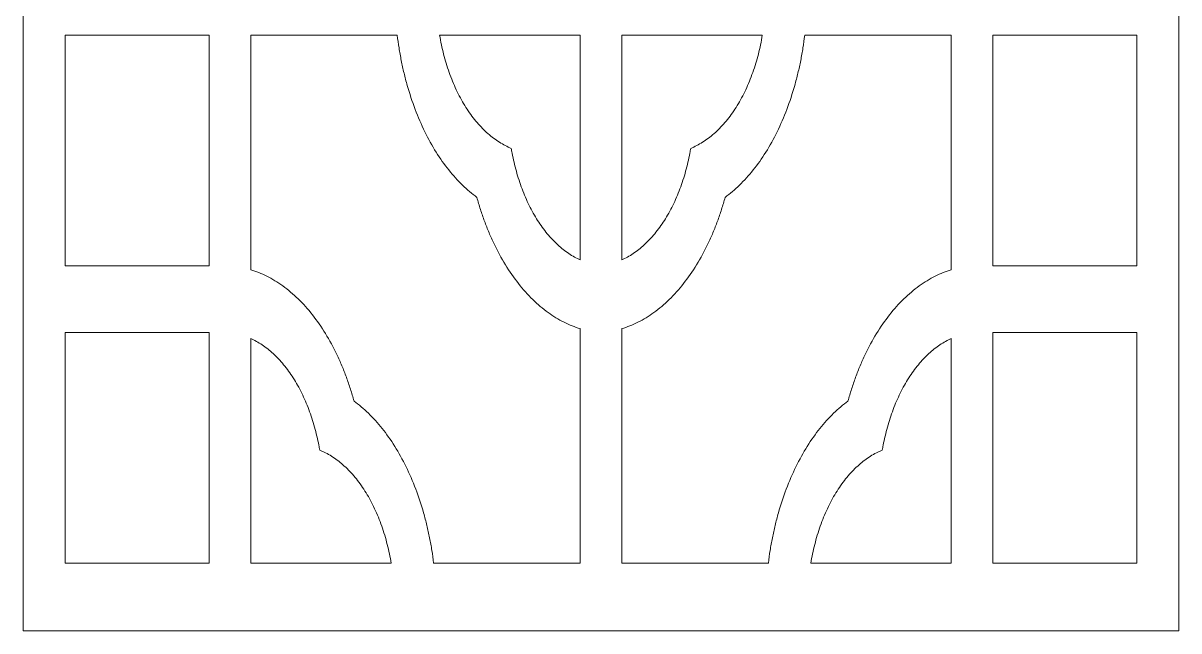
# Model space of a CAD drawing. Header units: centimetres. Extents: x -20.1 to -10.2, y -9.5 to 9.5.
# Drawn here: x -14.752 to -10.203, y -9.5 to -7.107 of the extents above; entities that cross this region are included whole.
import ezdxf

# ---------------------------------------------------------------- set-up
doc = ezdxf.new("R2010")
doc.units = ezdxf.units.CM
doc.header["$MEASUREMENT"] = 0
doc.layers.add('layer 1', color=7, linetype='Continuous')

msp = doc.modelspace()

# ---------------------------------------------------------------- linework, layer by layer
at = {"layer": 'layer 1', "color": 7, "lineweight": 9}
for points, knots in [([(-10.20266, 9.5), (-10.20266, 3.16666), (-10.20266, -3.16667), (-10.20266, -9.5), (-10.20266, -9.5), (-11.71908, -9.5), (-13.23553, -9.5), (-14.75197, -9.5), (-14.75197, -9.5), (-14.75197, -3.16667), (-14.75197, 3.16666), (-14.75197, 9.5), (-14.75197, 9.5), (-13.23553, 9.5), (-11.71908, 9.5), (-10.20266, 9.5)], [0, 0, 0, 0, 0.2, 0.2, 0.2, 0.2, 0.4, 0.4, 0.4, 0.4, 0.6, 0.6, 0.6, 0.6, 1, 1, 1, 1]), ([(-14.58656, -8.06279), (-14.39765, -8.06279), (-14.20874, -8.06279), (-14.01989, -8.06279), (-14.01989, -8.06279), (-14.01989, -7.75997), (-14.01989, -7.45727), (-14.01989, -7.15454), (-14.01989, -7.15454), (-14.20874, -7.15454), (-14.39765, -7.15454), (-14.58656, -7.15454), (-14.58656, -7.15454), (-14.58656, -7.45727), (-14.58656, -7.75997), (-14.58656, -8.06279)], [0, 0, 0, 0, 0.2, 0.2, 0.2, 0.2, 0.4, 0.4, 0.4, 0.4, 0.6, 0.6, 0.6, 0.6, 1, 1, 1, 1]), ([(-13.13609, -9.23335), (-12.94378, -9.23335), (-12.75147, -9.23335), (-12.55916, -9.23335), (-12.55916, -9.23335), (-12.55916, -8.92557), (-12.55916, -8.61776), (-12.55916, -8.30988), (-12.55916, -8.30988), (-12.56984, -8.30676), (-12.58046, -8.30303), (-12.5911, -8.29879), (-12.5911, -8.29879), (-12.60175, -8.29455), (-12.61239, -8.28977), (-12.62295, -8.28447), (-12.62295, -8.28447), (-12.63356, -8.27921), (-12.64412, -8.27332), (-12.65455, -8.26697), (-12.65455, -8.26697), (-12.66508, -8.26057), (-12.67548, -8.25362), (-12.68574, -8.24616), (-12.68574, -8.24616), (-12.70645, -8.23125), (-12.7266, -8.21414), (-12.74609, -8.19519), (-12.74609, -8.19519), (-12.76567, -8.17604), (-12.78446, -8.15499), (-12.80247, -8.13219), (-12.80247, -8.13219), (-12.82046, -8.10931), (-12.83751, -8.08474), (-12.85356, -8.05855), (-12.85356, -8.05855), (-12.86956, -8.03241), (-12.88448, -8.00487), (-12.89825, -7.97597), (-12.89825, -7.97597), (-12.90517, -7.96157), (-12.91172, -7.94695), (-12.91801, -7.93195), (-12.91801, -7.93195), (-12.92423, -7.91712), (-12.93016, -7.90199), (-12.93581, -7.88666), (-12.93581, -7.88666), (-12.94146, -7.87135), (-12.94676, -7.85589), (-12.95178, -7.84014), (-12.95178, -7.84014), (-12.95674, -7.82462), (-12.9614, -7.80886), (-12.96582, -7.79289), (-12.96582, -7.79289), (-12.97544, -7.78577), (-12.98498, -7.77831), (-12.99442, -7.77022), (-12.99442, -7.77022), (-13.00389, -7.76225), (-13.01324, -7.75365), (-13.02248, -7.74472), (-13.02248, -7.74472), (-13.03174, -7.73573), (-13.04088, -7.7262), (-13.04981, -7.71636), (-13.04981, -7.71636), (-13.05889, -7.70629), (-13.0677, -7.69594), (-13.07633, -7.68506), (-13.07633, -7.68506), (-13.09381, -7.6632), (-13.11044, -7.63968), (-13.12619, -7.61463), (-13.12619, -7.61463), (-13.14198, -7.58934), (-13.15684, -7.56261), (-13.17067, -7.53443), (-13.17067, -7.53443), (-13.1845, -7.50625), (-13.19725, -7.47681), (-13.20886, -7.44626), (-13.20886, -7.44626), (-13.22035, -7.4158), (-13.23072, -7.3844), (-13.23986, -7.35211), (-13.23986, -7.35211), (-13.24443, -7.33605), (-13.2487, -7.31987), (-13.25261, -7.30342), (-13.25261, -7.30342), (-13.25652, -7.28715), (-13.26007, -7.27067), (-13.26341, -7.25407), (-13.26341, -7.25407), (-13.26666, -7.23762), (-13.2696, -7.22105), (-13.27231, -7.20437), (-13.27231, -7.20437), (-13.2749, -7.1878), (-13.27724, -7.17123), (-13.27926, -7.15454), (-13.27926, -7.15454), (-13.47156, -7.15454), (-13.6639, -7.15454), (-13.85618, -7.15454), (-13.85618, -7.15454), (-13.85618, -7.46232), (-13.85618, -7.77013), (-13.85618, -8.07791), (-13.85618, -8.07791), (-13.84553, -8.08113), (-13.83489, -8.08486), (-13.82427, -8.08898), (-13.82427, -8.08898), (-13.81363, -8.09325), (-13.80301, -8.09812), (-13.79243, -8.10341), (-13.79243, -8.10341), (-13.78181, -8.10868), (-13.77123, -8.11448), (-13.76082, -8.12092), (-13.76082, -8.12092), (-13.75033, -8.12732), (-13.73989, -8.13418), (-13.72964, -8.14163), (-13.72964, -8.14163), (-13.70892, -8.15664), (-13.68877, -8.17363), (-13.66932, -8.1927), (-13.66932, -8.1927), (-13.64971, -8.21176), (-13.63091, -8.23278), (-13.6129, -8.2557), (-13.6129, -8.2557), (-13.59492, -8.27858), (-13.57787, -8.30315), (-13.56181, -8.32934), (-13.56181, -8.32934), (-13.54581, -8.35547), (-13.5309, -8.38302), (-13.51706, -8.41192), (-13.51706, -8.41192), (-13.51024, -8.42623), (-13.50365, -8.44091), (-13.49737, -8.45585), (-13.49737, -8.45585), (-13.49111, -8.47065), (-13.48519, -8.48577), (-13.4795, -8.50123), (-13.4795, -8.50123), (-13.47391, -8.51645), (-13.46862, -8.53199), (-13.4636, -8.54763), (-13.4636, -8.54763), (-13.45863, -8.56327), (-13.45391, -8.57902), (-13.44955, -8.59499), (-13.44955, -8.59499), (-13.43993, -8.60203), (-13.4304, -8.60958), (-13.42098, -8.61758), (-13.42098, -8.61758), (-13.41148, -8.62564), (-13.4021, -8.63415), (-13.3929, -8.64314), (-13.3929, -8.64314), (-13.38364, -8.65216), (-13.37452, -8.6616), (-13.3655, -8.67155), (-13.3655, -8.67155), (-13.35648, -8.68148), (-13.34767, -8.69194), (-13.33898, -8.70271), (-13.33898, -8.70271), (-13.32157, -8.72457), (-13.30494, -8.74809), (-13.28918, -8.77326), (-13.28918, -8.77326), (-13.27333, -8.79855), (-13.25854, -8.82528), (-13.24471, -8.85346), (-13.24471, -8.85346), (-13.23087, -8.88151), (-13.21812, -8.91095), (-13.20651, -8.94151), (-13.20651, -8.94151), (-13.19497, -8.97197), (-13.18462, -9.00348), (-13.17548, -9.03569), (-13.17548, -9.03569), (-13.17094, -9.05175), (-13.1667, -9.06802), (-13.16276, -9.08438), (-13.16276, -9.08438), (-13.15888, -9.10065), (-13.15524, -9.11712), (-13.15196, -9.13369), (-13.15196, -9.13369), (-13.14872, -9.15017), (-13.14571, -9.16674), (-13.14306, -9.18343), (-13.14306, -9.18343), (-13.14042, -9.2), (-13.1381, -9.21666), (-13.13609, -9.23335)], [0, 0, 0, 0, 0.0188679, 0.0188679, 0.0188679, 0.0188679, 0.0377358, 0.0377358, 0.0377358, 0.0377358, 0.0566038, 0.0566038, 0.0566038, 0.0566038, 0.0754717, 0.0754717, 0.0754717, 0.0754717, 0.0943396, 0.0943396, 0.0943396, 0.0943396, 0.1132075, 0.1132075, 0.1132075, 0.1132075, 0.1320755, 0.1320755, 0.1320755, 0.1320755, 0.1509434, 0.1509434, 0.1509434, 0.1509434, 0.1698113, 0.1698113, 0.1698113, 0.1698113, 0.1886792, 0.1886792, 0.1886792, 0.1886792, 0.2075472, 0.2075472, 0.2075472, 0.2075472, 0.2264151, 0.2264151, 0.2264151, 0.2264151, 0.245283, 0.245283, 0.245283, 0.245283, 0.2641509, 0.2641509, 0.2641509, 0.2641509, 0.2830189, 0.2830189, 0.2830189, 0.2830189, 0.3018868, 0.3018868, 0.3018868, 0.3018868, 0.3207547, 0.3207547, 0.3207547, 0.3207547, 0.3396226, 0.3396226, 0.3396226, 0.3396226, 0.3584906, 0.3584906, 0.3584906, 0.3584906, 0.3773585, 0.3773585, 0.3773585, 0.3773585, 0.3962264, 0.3962264, 0.3962264, 0.3962264, 0.4150943, 0.4150943, 0.4150943, 0.4150943, 0.4339623, 0.4339623, 0.4339623, 0.4339623, 0.4528302, 0.4528302, 0.4528302, 0.4528302, 0.4716981, 0.4716981, 0.4716981, 0.4716981, 0.490566, 0.490566, 0.490566, 0.490566, 0.509434, 0.509434, 0.509434, 0.509434, 0.5283019, 0.5283019, 0.5283019, 0.5283019, 0.5471698, 0.5471698, 0.5471698, 0.5471698, 0.5660377, 0.5660377, 0.5660377, 0.5660377, 0.5849057, 0.5849057, 0.5849057, 0.5849057, 0.6037736, 0.6037736, 0.6037736, 0.6037736, 0.6226415, 0.6226415, 0.6226415, 0.6226415, 0.6415094, 0.6415094, 0.6415094, 0.6415094, 0.6603774, 0.6603774, 0.6603774, 0.6603774, 0.6792453, 0.6792453, 0.6792453, 0.6792453, 0.6981132, 0.6981132, 0.6981132, 0.6981132, 0.7169811, 0.7169811, 0.7169811, 0.7169811, 0.7358491, 0.7358491, 0.7358491, 0.7358491, 0.754717, 0.754717, 0.754717, 0.754717, 0.7735849, 0.7735849, 0.7735849, 0.7735849, 0.7924528, 0.7924528, 0.7924528, 0.7924528, 0.8113208, 0.8113208, 0.8113208, 0.8113208, 0.8301887, 0.8301887, 0.8301887, 0.8301887, 0.8490566, 0.8490566, 0.8490566, 0.8490566, 0.8679245, 0.8679245, 0.8679245, 0.8679245, 0.8867925, 0.8867925, 0.8867925, 0.8867925, 0.9056604, 0.9056604, 0.9056604, 0.9056604, 0.9245283, 0.9245283, 0.9245283, 0.9245283, 0.9433962, 0.9433962, 0.9433962, 0.9433962, 0.9622642, 0.9622642, 0.9622642, 0.9622642, 1, 1, 1, 1]), ([(-13.11236, -7.15454), (-13.11023, -7.16696), (-13.10791, -7.17941), (-13.10529, -7.19174), (-13.10529, -7.19174), (-13.10268, -7.20415), (-13.09982, -7.21648), (-13.09669, -7.2286), (-13.09669, -7.2286), (-13.0936, -7.24093), (-13.09017, -7.25305), (-13.08656, -7.26508), (-13.08656, -7.26508), (-13.08292, -7.2772), (-13.07898, -7.28899), (-13.07486, -7.3008), (-13.07486, -7.3008), (-13.0665, -7.32444), (-13.05718, -7.34711), (-13.04698, -7.36898), (-13.04698, -7.36898), (-13.03667, -7.39084), (-13.02548, -7.41168), (-13.01346, -7.43125), (-13.01346, -7.43125), (-13.00146, -7.45083), (-12.98865, -7.46917), (-12.97517, -7.48605), (-12.97517, -7.48605), (-12.96176, -7.50282), (-12.94772, -7.51816), (-12.93313, -7.53193), (-12.93313, -7.53193), (-12.91873, -7.54562), (-12.90381, -7.55774), (-12.88851, -7.56829), (-12.88851, -7.56829), (-12.88096, -7.57349), (-12.87335, -7.57824), (-12.86562, -7.58269), (-12.86562, -7.58269), (-12.85802, -7.58706), (-12.85029, -7.59099), (-12.84259, -7.59463), (-12.84259, -7.59463), (-12.83865, -7.59638), (-12.83471, -7.59824), (-12.83077, -7.60002), (-12.83077, -7.60002), (-12.82957, -7.60633), (-12.8284, -7.61253), (-12.82719, -7.61887), (-12.82719, -7.61887), (-12.82485, -7.63087), (-12.82238, -7.6429), (-12.81961, -7.65472), (-12.81961, -7.65472), (-12.81685, -7.66662), (-12.81384, -7.67853), (-12.81056, -7.69026), (-12.81056, -7.69026), (-12.80731, -7.70205), (-12.80377, -7.71366), (-12.80007, -7.72517), (-12.80007, -7.72517), (-12.79631, -7.73675), (-12.79234, -7.74815), (-12.7881, -7.75934), (-12.7881, -7.75934), (-12.77959, -7.78192), (-12.77021, -7.80369), (-12.75995, -7.8245), (-12.75995, -7.8245), (-12.74967, -7.84543), (-12.73857, -7.86522), (-12.72666, -7.88386), (-12.72666, -7.88386), (-12.71475, -7.90251), (-12.70215, -7.91992), (-12.68889, -7.93598), (-12.68889, -7.93598), (-12.67572, -7.95203), (-12.66195, -7.96653), (-12.64767, -7.9797), (-12.64767, -7.9797), (-12.6335, -7.99266), (-12.61895, -8.00415), (-12.60403, -8.01419), (-12.60403, -8.01419), (-12.59663, -8.01915), (-12.58918, -8.02372), (-12.58166, -8.02787), (-12.58166, -8.02787), (-12.57426, -8.03211), (-12.56668, -8.03584), (-12.55916, -8.03927), (-12.55916, -8.03927), (-12.55916, -7.74433), (-12.55916, -7.44948), (-12.55916, -7.15454), (-12.55916, -7.15454), (-12.74353, -7.15454), (-12.92793, -7.15454), (-13.11236, -7.15454)], [0, 0, 0, 0, 0.037037, 0.037037, 0.037037, 0.037037, 0.0740741, 0.0740741, 0.0740741, 0.0740741, 0.1111111, 0.1111111, 0.1111111, 0.1111111, 0.1481481, 0.1481481, 0.1481481, 0.1481481, 0.1851852, 0.1851852, 0.1851852, 0.1851852, 0.2222222, 0.2222222, 0.2222222, 0.2222222, 0.2592593, 0.2592593, 0.2592593, 0.2592593, 0.2962963, 0.2962963, 0.2962963, 0.2962963, 0.3333333, 0.3333333, 0.3333333, 0.3333333, 0.3703704, 0.3703704, 0.3703704, 0.3703704, 0.4074074, 0.4074074, 0.4074074, 0.4074074, 0.4444444, 0.4444444, 0.4444444, 0.4444444, 0.4814815, 0.4814815, 0.4814815, 0.4814815, 0.5185185, 0.5185185, 0.5185185, 0.5185185, 0.5555556, 0.5555556, 0.5555556, 0.5555556, 0.5925926, 0.5925926, 0.5925926, 0.5925926, 0.6296296, 0.6296296, 0.6296296, 0.6296296, 0.6666667, 0.6666667, 0.6666667, 0.6666667, 0.7037037, 0.7037037, 0.7037037, 0.7037037, 0.7407407, 0.7407407, 0.7407407, 0.7407407, 0.7777778, 0.7777778, 0.7777778, 0.7777778, 0.8148148, 0.8148148, 0.8148148, 0.8148148, 0.8518519, 0.8518519, 0.8518519, 0.8518519, 0.8888889, 0.8888889, 0.8888889, 0.8888889, 0.9259259, 0.9259259, 0.9259259, 0.9259259, 1, 1, 1, 1]), ([(-11.5051, -8.59499), (-11.50071, -8.57902), (-11.49605, -8.56327), (-11.49108, -8.54763), (-11.49108, -8.54763), (-11.48606, -8.53199), (-11.48077, -8.51645), (-11.47512, -8.50123), (-11.47512, -8.50123), (-11.46946, -8.48577), (-11.46351, -8.47065), (-11.45728, -8.45585), (-11.45728, -8.45585), (-11.45103, -8.44091), (-11.44444, -8.42623), (-11.43756, -8.41192), (-11.43756, -8.41192), (-11.42378, -8.38302), (-11.40887, -8.35547), (-11.39287, -8.32934), (-11.39287, -8.32934), (-11.37681, -8.30315), (-11.35976, -8.27858), (-11.34175, -8.2557), (-11.34175, -8.2557), (-11.32377, -8.23278), (-11.30497, -8.21176), (-11.28537, -8.1927), (-11.28537, -8.1927), (-11.26591, -8.17363), (-11.24576, -8.15664), (-11.22504, -8.14163), (-11.22504, -8.14163), (-11.21479, -8.13418), (-11.20435, -8.12732), (-11.19386, -8.12092), (-11.19386, -8.12092), (-11.18339, -8.11448), (-11.17287, -8.10868), (-11.16225, -8.10341), (-11.16225, -8.10341), (-11.1517, -8.09812), (-11.14108, -8.09325), (-11.13041, -8.08898), (-11.13041, -8.08898), (-11.11976, -8.08486), (-11.10915, -8.08113), (-11.09844, -8.07791), (-11.09844, -8.07791), (-11.09844, -7.77013), (-11.09844, -7.46232), (-11.09844, -7.15454), (-11.09844, -7.15454), (-11.29078, -7.15454), (-11.48309, -7.15454), (-11.67539, -7.15454), (-11.67539, -7.15454), (-11.67741, -7.17123), (-11.67972, -7.1878), (-11.68237, -7.20437), (-11.68237, -7.20437), (-11.68502, -7.22105), (-11.68802, -7.23762), (-11.69127, -7.25407), (-11.69127, -7.25407), (-11.69455, -7.27067), (-11.69816, -7.28715), (-11.70207, -7.30342), (-11.70207, -7.30342), (-11.70601, -7.31987), (-11.71025, -7.33605), (-11.71479, -7.35211), (-11.71479, -7.35211), (-11.7239, -7.3844), (-11.73427, -7.4158), (-11.74582, -7.44626), (-11.74582, -7.44626), (-11.75743, -7.47681), (-11.77018, -7.50625), (-11.78401, -7.53443), (-11.78401, -7.53443), (-11.79778, -7.56261), (-11.81264, -7.58934), (-11.82849, -7.61463), (-11.82849, -7.61463), (-11.84424, -7.63968), (-11.86087, -7.6632), (-11.87829, -7.68506), (-11.87829, -7.68506), (-11.88692, -7.69594), (-11.89579, -7.70629), (-11.90481, -7.71636), (-11.90481, -7.71636), (-11.91377, -7.7262), (-11.92294, -7.73573), (-11.9322, -7.74472), (-11.9322, -7.74472), (-11.94141, -7.75365), (-11.95079, -7.76225), (-11.96026, -7.77022), (-11.96026, -7.77022), (-11.9697, -7.77831), (-11.97924, -7.78577), (-11.98886, -7.79289), (-11.98886, -7.79289), (-11.99322, -7.80886), (-11.99794, -7.82462), (-12.0029, -7.84014), (-12.0029, -7.84014), (-12.00789, -7.85589), (-12.01322, -7.87135), (-12.01881, -7.88666), (-12.01881, -7.88666), (-12.02446, -7.90199), (-12.03042, -7.91712), (-12.03667, -7.93195), (-12.03667, -7.93195), (-12.04296, -7.94695), (-12.04951, -7.96157), (-12.05637, -7.97597), (-12.05637, -7.97597), (-12.0702, -8.00487), (-12.08512, -8.03241), (-12.10112, -8.05855), (-12.10112, -8.05855), (-12.11717, -8.08474), (-12.13422, -8.10931), (-12.15218, -8.13219), (-12.15218, -8.13219), (-12.17016, -8.15499), (-12.18901, -8.17604), (-12.20862, -8.19519), (-12.20862, -8.19519), (-12.22808, -8.21414), (-12.24823, -8.23125), (-12.26894, -8.24616), (-12.26894, -8.24616), (-12.2792, -8.25362), (-12.2896, -8.26057), (-12.30013, -8.26697), (-12.30013, -8.26697), (-12.31053, -8.27332), (-12.32112, -8.27921), (-12.33173, -8.28447), (-12.33173, -8.28447), (-12.34229, -8.28977), (-12.3529, -8.29455), (-12.36358, -8.29879), (-12.36358, -8.29879), (-12.37416, -8.30303), (-12.38484, -8.30676), (-12.39549, -8.30988), (-12.39549, -8.30988), (-12.39549, -8.61776), (-12.39549, -8.92557), (-12.39549, -9.23335), (-12.39549, -9.23335), (-12.20321, -9.23335), (-12.01087, -9.23335), (-11.81859, -9.23335), (-11.81859, -9.23335), (-11.81655, -9.21666), (-11.8142, -9.2), (-11.81156, -9.18343), (-11.81156, -9.18343), (-11.80891, -9.16674), (-11.80596, -9.15017), (-11.80272, -9.13369), (-11.80272, -9.13369), (-11.79938, -9.11712), (-11.7958, -9.10065), (-11.79186, -9.08438), (-11.79186, -9.08438), (-11.78795, -9.06802), (-11.78374, -9.05175), (-11.77917, -9.03569), (-11.77917, -9.03569), (-11.77003, -9.00348), (-11.75965, -8.97197), (-11.74817, -8.94151), (-11.74817, -8.94151), (-11.73656, -8.91095), (-11.72381, -8.88151), (-11.70998, -8.85346), (-11.70998, -8.85346), (-11.69614, -8.82528), (-11.68132, -8.79855), (-11.66547, -8.77326), (-11.66547, -8.77326), (-11.64974, -8.74809), (-11.63311, -8.72457), (-11.61564, -8.70271), (-11.61564, -8.70271), (-11.60701, -8.69194), (-11.59814, -8.68148), (-11.58912, -8.67155), (-11.58912, -8.67155), (-11.58016, -8.6616), (-11.57104, -8.65216), (-11.56178, -8.64314), (-11.56178, -8.64314), (-11.55255, -8.63415), (-11.5432, -8.62564), (-11.5337, -8.61758), (-11.5337, -8.61758), (-11.52428, -8.60958), (-11.51475, -8.60203), (-11.5051, -8.59499)], [0, 0, 0, 0, 0.0188679, 0.0188679, 0.0188679, 0.0188679, 0.0377358, 0.0377358, 0.0377358, 0.0377358, 0.0566038, 0.0566038, 0.0566038, 0.0566038, 0.0754717, 0.0754717, 0.0754717, 0.0754717, 0.0943396, 0.0943396, 0.0943396, 0.0943396, 0.1132075, 0.1132075, 0.1132075, 0.1132075, 0.1320755, 0.1320755, 0.1320755, 0.1320755, 0.1509434, 0.1509434, 0.1509434, 0.1509434, 0.1698113, 0.1698113, 0.1698113, 0.1698113, 0.1886792, 0.1886792, 0.1886792, 0.1886792, 0.2075472, 0.2075472, 0.2075472, 0.2075472, 0.2264151, 0.2264151, 0.2264151, 0.2264151, 0.245283, 0.245283, 0.245283, 0.245283, 0.2641509, 0.2641509, 0.2641509, 0.2641509, 0.2830189, 0.2830189, 0.2830189, 0.2830189, 0.3018868, 0.3018868, 0.3018868, 0.3018868, 0.3207547, 0.3207547, 0.3207547, 0.3207547, 0.3396226, 0.3396226, 0.3396226, 0.3396226, 0.3584906, 0.3584906, 0.3584906, 0.3584906, 0.3773585, 0.3773585, 0.3773585, 0.3773585, 0.3962264, 0.3962264, 0.3962264, 0.3962264, 0.4150943, 0.4150943, 0.4150943, 0.4150943, 0.4339623, 0.4339623, 0.4339623, 0.4339623, 0.4528302, 0.4528302, 0.4528302, 0.4528302, 0.4716981, 0.4716981, 0.4716981, 0.4716981, 0.490566, 0.490566, 0.490566, 0.490566, 0.509434, 0.509434, 0.509434, 0.509434, 0.5283019, 0.5283019, 0.5283019, 0.5283019, 0.5471698, 0.5471698, 0.5471698, 0.5471698, 0.5660377, 0.5660377, 0.5660377, 0.5660377, 0.5849057, 0.5849057, 0.5849057, 0.5849057, 0.6037736, 0.6037736, 0.6037736, 0.6037736, 0.6226415, 0.6226415, 0.6226415, 0.6226415, 0.6415094, 0.6415094, 0.6415094, 0.6415094, 0.6603774, 0.6603774, 0.6603774, 0.6603774, 0.6792453, 0.6792453, 0.6792453, 0.6792453, 0.6981132, 0.6981132, 0.6981132, 0.6981132, 0.7169811, 0.7169811, 0.7169811, 0.7169811, 0.7358491, 0.7358491, 0.7358491, 0.7358491, 0.754717, 0.754717, 0.754717, 0.754717, 0.7735849, 0.7735849, 0.7735849, 0.7735849, 0.7924528, 0.7924528, 0.7924528, 0.7924528, 0.8113208, 0.8113208, 0.8113208, 0.8113208, 0.8301887, 0.8301887, 0.8301887, 0.8301887, 0.8490566, 0.8490566, 0.8490566, 0.8490566, 0.8679245, 0.8679245, 0.8679245, 0.8679245, 0.8867925, 0.8867925, 0.8867925, 0.8867925, 0.9056604, 0.9056604, 0.9056604, 0.9056604, 0.9245283, 0.9245283, 0.9245283, 0.9245283, 0.9433962, 0.9433962, 0.9433962, 0.9433962, 0.9622642, 0.9622642, 0.9622642, 0.9622642, 1, 1, 1, 1]), ([(-12.39549, -8.03927), (-12.38794, -8.03584), (-12.38042, -8.03211), (-12.37296, -8.02787), (-12.37296, -8.02787), (-12.36544, -8.02372), (-12.35799, -8.01915), (-12.35065, -8.01419), (-12.35065, -8.01419), (-12.33573, -8.00415), (-12.32118, -7.99266), (-12.30701, -7.9797), (-12.30701, -7.9797), (-12.29273, -7.96653), (-12.27893, -7.95203), (-12.26579, -7.93598), (-12.26579, -7.93598), (-12.25253, -7.91992), (-12.2399, -7.90251), (-12.22802, -7.88386), (-12.22802, -7.88386), (-12.21611, -7.86522), (-12.20498, -7.84543), (-12.19467, -7.8245), (-12.19467, -7.8245), (-12.18441, -7.80369), (-12.17503, -7.78192), (-12.16655, -7.75934), (-12.16655, -7.75934), (-12.16234, -7.74815), (-12.15834, -7.73675), (-12.15458, -7.72517), (-12.15458, -7.72517), (-12.15085, -7.71366), (-12.14737, -7.70205), (-12.14412, -7.69026), (-12.14412, -7.69026), (-12.14084, -7.67853), (-12.13786, -7.66662), (-12.13504, -7.65472), (-12.13504, -7.65472), (-12.1323, -7.6429), (-12.12977, -7.63087), (-12.12749, -7.61887), (-12.12749, -7.61887), (-12.12629, -7.61253), (-12.12508, -7.60633), (-12.12391, -7.60002), (-12.12391, -7.60002), (-12.11997, -7.59824), (-12.11603, -7.59638), (-12.11209, -7.59463), (-12.11209, -7.59463), (-12.10439, -7.59099), (-12.09666, -7.58706), (-12.08906, -7.58269), (-12.08906, -7.58269), (-12.08133, -7.57824), (-12.07372, -7.57349), (-12.06614, -7.56829), (-12.06614, -7.56829), (-12.05087, -7.55774), (-12.03595, -7.54562), (-12.02155, -7.53193), (-12.02155, -7.53193), (-12.00696, -7.51816), (-11.99292, -7.50282), (-11.97951, -7.48605), (-11.97951, -7.48605), (-11.96597, -7.46917), (-11.95322, -7.45083), (-11.94119, -7.43125), (-11.94119, -7.43125), (-11.9292, -7.41168), (-11.91801, -7.39084), (-11.9077, -7.36898), (-11.9077, -7.36898), (-11.89744, -7.34711), (-11.88818, -7.32444), (-11.87976, -7.3008), (-11.87976, -7.3008), (-11.87564, -7.28899), (-11.87176, -7.2772), (-11.86806, -7.26508), (-11.86806, -7.26508), (-11.86445, -7.25305), (-11.86108, -7.24093), (-11.85799, -7.2286), (-11.85799, -7.2286), (-11.85486, -7.21648), (-11.85197, -7.20415), (-11.84936, -7.19174), (-11.84936, -7.19174), (-11.84677, -7.17941), (-11.84445, -7.16696), (-11.84232, -7.15454), (-11.84232, -7.15454), (-12.02675, -7.15454), (-12.21109, -7.15454), (-12.39549, -7.15454), (-12.39549, -7.15454), (-12.39549, -7.44948), (-12.39549, -7.74433), (-12.39549, -8.03927)], [0, 0, 0, 0, 0.037037, 0.037037, 0.037037, 0.037037, 0.0740741, 0.0740741, 0.0740741, 0.0740741, 0.1111111, 0.1111111, 0.1111111, 0.1111111, 0.1481481, 0.1481481, 0.1481481, 0.1481481, 0.1851852, 0.1851852, 0.1851852, 0.1851852, 0.2222222, 0.2222222, 0.2222222, 0.2222222, 0.2592593, 0.2592593, 0.2592593, 0.2592593, 0.2962963, 0.2962963, 0.2962963, 0.2962963, 0.3333333, 0.3333333, 0.3333333, 0.3333333, 0.3703704, 0.3703704, 0.3703704, 0.3703704, 0.4074074, 0.4074074, 0.4074074, 0.4074074, 0.4444444, 0.4444444, 0.4444444, 0.4444444, 0.4814815, 0.4814815, 0.4814815, 0.4814815, 0.5185185, 0.5185185, 0.5185185, 0.5185185, 0.5555556, 0.5555556, 0.5555556, 0.5555556, 0.5925926, 0.5925926, 0.5925926, 0.5925926, 0.6296296, 0.6296296, 0.6296296, 0.6296296, 0.6666667, 0.6666667, 0.6666667, 0.6666667, 0.7037037, 0.7037037, 0.7037037, 0.7037037, 0.7407407, 0.7407407, 0.7407407, 0.7407407, 0.7777778, 0.7777778, 0.7777778, 0.7777778, 0.8148148, 0.8148148, 0.8148148, 0.8148148, 0.8518519, 0.8518519, 0.8518519, 0.8518519, 0.8888889, 0.8888889, 0.8888889, 0.8888889, 0.9259259, 0.9259259, 0.9259259, 0.9259259, 1, 1, 1, 1]), ([(-10.93479, -8.06279), (-10.74588, -8.06279), (-10.55703, -8.06279), (-10.36809, -8.06279), (-10.36809, -8.06279), (-10.36809, -7.75997), (-10.36809, -7.45727), (-10.36809, -7.15454), (-10.36809, -7.15454), (-10.55703, -7.15454), (-10.74588, -7.15454), (-10.93479, -7.15454), (-10.93479, -7.15454), (-10.93479, -7.45727), (-10.93479, -7.75997), (-10.93479, -8.06279)], [0, 0, 0, 0, 0.2, 0.2, 0.2, 0.2, 0.4, 0.4, 0.4, 0.4, 0.6, 0.6, 0.6, 0.6, 1, 1, 1, 1]), ([(-14.58656, -8.3251), (-14.58656, -8.6278), (-14.58656, -8.93053), (-14.58656, -9.23335), (-14.58656, -9.23335), (-14.39765, -9.23335), (-14.20874, -9.23335), (-14.01989, -9.23335), (-14.01989, -9.23335), (-14.01989, -8.93053), (-14.01989, -8.6278), (-14.01989, -8.3251), (-14.01989, -8.3251), (-14.20874, -8.3251), (-14.39765, -8.3251), (-14.58656, -8.3251)], [0, 0, 0, 0, 0.2, 0.2, 0.2, 0.2, 0.4, 0.4, 0.4, 0.4, 0.6, 0.6, 0.6, 0.6, 1, 1, 1, 1]), ([(-10.93479, -9.23335), (-10.74588, -9.23335), (-10.55703, -9.23335), (-10.36809, -9.23335), (-10.36809, -9.23335), (-10.36809, -8.93053), (-10.36809, -8.6278), (-10.36809, -8.3251), (-10.36809, -8.3251), (-10.55703, -8.3251), (-10.74588, -8.3251), (-10.93479, -8.3251), (-10.93479, -8.3251), (-10.93479, -8.6278), (-10.93479, -8.93053), (-10.93479, -9.23335)], [0, 0, 0, 0, 0.2, 0.2, 0.2, 0.2, 0.4, 0.4, 0.4, 0.4, 0.6, 0.6, 0.6, 0.6, 1, 1, 1, 1]), ([(-13.85618, -8.3485), (-13.85618, -8.64347), (-13.85618, -8.93841), (-13.85618, -9.23335), (-13.85618, -9.23335), (-13.67178, -9.23335), (-13.48744, -9.23335), (-13.30304, -9.23335), (-13.30304, -9.23335), (-13.30515, -9.22081), (-13.30749, -9.20848), (-13.31008, -9.19615), (-13.31008, -9.19615), (-13.31267, -9.18373), (-13.31555, -9.1714), (-13.31868, -9.15916), (-13.31868, -9.15916), (-13.32178, -9.14696), (-13.32515, -9.13475), (-13.32876, -9.12281), (-13.32876, -9.12281), (-13.33245, -9.11069), (-13.33633, -9.09878), (-13.34048, -9.08705), (-13.34048, -9.08705), (-13.34887, -9.06345), (-13.35813, -9.04065), (-13.36839, -9.01891), (-13.36839, -9.01891), (-13.3787, -8.99693), (-13.38989, -8.97612), (-13.40192, -8.95654), (-13.40192, -8.95654), (-13.41392, -8.93697), (-13.42667, -8.91871), (-13.4402, -8.90184), (-13.4402, -8.90184), (-13.45361, -8.88494), (-13.46766, -8.86961), (-13.48224, -8.85583), (-13.48224, -8.85583), (-13.49664, -8.84218), (-13.51156, -8.83015), (-13.52684, -8.8196), (-13.52684, -8.8196), (-13.53441, -8.81439), (-13.54202, -8.80952), (-13.54975, -8.80516), (-13.54975, -8.80516), (-13.55736, -8.80083), (-13.56509, -8.79677), (-13.57279, -8.79325), (-13.57279, -8.79325), (-13.57672, -8.79139), (-13.58066, -8.78965), (-13.5846, -8.78778), (-13.5846, -8.78778), (-13.58581, -8.78156), (-13.58698, -8.77524), (-13.58818, -8.76902), (-13.58818, -8.76902), (-13.59047, -8.7569), (-13.59299, -8.74499), (-13.59573, -8.73317), (-13.59573, -8.73317), (-13.59853, -8.72114), (-13.60153, -8.70935), (-13.60481, -8.69766), (-13.60481, -8.69766), (-13.60809, -8.68584), (-13.61155, -8.67414), (-13.61528, -8.66262), (-13.61528, -8.66262), (-13.61907, -8.65102), (-13.62303, -8.63962), (-13.62724, -8.62843), (-13.62724, -8.62843), (-13.63573, -8.60585), (-13.64517, -8.58411), (-13.65536, -8.56327), (-13.65536, -8.56327), (-13.66568, -8.54246), (-13.6768, -8.52255), (-13.68871, -8.50391), (-13.68871, -8.50391), (-13.70059, -8.48526), (-13.71322, -8.46785), (-13.72648, -8.45179), (-13.72648, -8.45179), (-13.73965, -8.43585), (-13.75343, -8.42124), (-13.76771, -8.40819), (-13.76771, -8.40819), (-13.78184, -8.39514), (-13.79643, -8.38362), (-13.81134, -8.37358), (-13.81134, -8.37358), (-13.81868, -8.3687), (-13.82614, -8.36416), (-13.83372, -8.35992), (-13.83372, -8.35992), (-13.84111, -8.35577), (-13.84863, -8.35192), (-13.85618, -8.3485)], [0, 0, 0, 0, 0.037037, 0.037037, 0.037037, 0.037037, 0.0740741, 0.0740741, 0.0740741, 0.0740741, 0.1111111, 0.1111111, 0.1111111, 0.1111111, 0.1481481, 0.1481481, 0.1481481, 0.1481481, 0.1851852, 0.1851852, 0.1851852, 0.1851852, 0.2222222, 0.2222222, 0.2222222, 0.2222222, 0.2592593, 0.2592593, 0.2592593, 0.2592593, 0.2962963, 0.2962963, 0.2962963, 0.2962963, 0.3333333, 0.3333333, 0.3333333, 0.3333333, 0.3703704, 0.3703704, 0.3703704, 0.3703704, 0.4074074, 0.4074074, 0.4074074, 0.4074074, 0.4444444, 0.4444444, 0.4444444, 0.4444444, 0.4814815, 0.4814815, 0.4814815, 0.4814815, 0.5185185, 0.5185185, 0.5185185, 0.5185185, 0.5555556, 0.5555556, 0.5555556, 0.5555556, 0.5925926, 0.5925926, 0.5925926, 0.5925926, 0.6296296, 0.6296296, 0.6296296, 0.6296296, 0.6666667, 0.6666667, 0.6666667, 0.6666667, 0.7037037, 0.7037037, 0.7037037, 0.7037037, 0.7407407, 0.7407407, 0.7407407, 0.7407407, 0.7777778, 0.7777778, 0.7777778, 0.7777778, 0.8148148, 0.8148148, 0.8148148, 0.8148148, 0.8518519, 0.8518519, 0.8518519, 0.8518519, 0.8888889, 0.8888889, 0.8888889, 0.8888889, 0.9259259, 0.9259259, 0.9259259, 0.9259259, 1, 1, 1, 1]), ([(-11.09844, -9.23335), (-11.09844, -8.93841), (-11.09844, -8.64347), (-11.09844, -8.3485), (-11.09844, -8.3485), (-11.10599, -8.35192), (-11.11351, -8.35577), (-11.12096, -8.35992), (-11.12096, -8.35992), (-11.12848, -8.36416), (-11.13594, -8.3687), (-11.14334, -8.37358), (-11.14334, -8.37358), (-11.15825, -8.38362), (-11.17281, -8.39514), (-11.18697, -8.40819), (-11.18697, -8.40819), (-11.20126, -8.42124), (-11.21497, -8.43585), (-11.2282, -8.45179), (-11.2282, -8.45179), (-11.24146, -8.46785), (-11.25409, -8.48526), (-11.26594, -8.50391), (-11.26594, -8.50391), (-11.27788, -8.52255), (-11.28894, -8.54246), (-11.29926, -8.56327), (-11.29926, -8.56327), (-11.30951, -8.58411), (-11.31889, -8.60585), (-11.32744, -8.62843), (-11.32744, -8.62843), (-11.33165, -8.63962), (-11.33561, -8.65102), (-11.33934, -8.66262), (-11.33934, -8.66262), (-11.34307, -8.67414), (-11.34662, -8.68584), (-11.34987, -8.69766), (-11.34987, -8.69766), (-11.35315, -8.70935), (-11.35612, -8.72114), (-11.35889, -8.73317), (-11.35889, -8.73317), (-11.36169, -8.74499), (-11.36415, -8.7569), (-11.3665, -8.76902), (-11.3665, -8.76902), (-11.3677, -8.77524), (-11.36887, -8.78156), (-11.37008, -8.78778), (-11.37008, -8.78778), (-11.37402, -8.78965), (-11.3779, -8.79139), (-11.38183, -8.79325), (-11.38183, -8.79325), (-11.38959, -8.79677), (-11.39732, -8.80083), (-11.40493, -8.80516), (-11.40493, -8.80516), (-11.41266, -8.80952), (-11.42027, -8.81439), (-11.42781, -8.8196), (-11.42781, -8.8196), (-11.44309, -8.83015), (-11.45798, -8.84218), (-11.47244, -8.85583), (-11.47244, -8.85583), (-11.48702, -8.86961), (-11.50107, -8.88494), (-11.51448, -8.90184), (-11.51448, -8.90184), (-11.52795, -8.91871), (-11.54073, -8.93697), (-11.55276, -8.95654), (-11.55276, -8.95654), (-11.56479, -8.97612), (-11.57598, -8.99693), (-11.58629, -9.01891), (-11.58629, -9.01891), (-11.59649, -9.04065), (-11.60581, -9.06345), (-11.61414, -9.08705), (-11.61414, -9.08705), (-11.61829, -9.09878), (-11.62223, -9.11069), (-11.62586, -9.12281), (-11.62586, -9.12281), (-11.62947, -9.13475), (-11.6329, -9.14696), (-11.636, -9.15916), (-11.636, -9.15916), (-11.63913, -9.1714), (-11.64195, -9.18373), (-11.6446, -9.19615), (-11.6446, -9.19615), (-11.64722, -9.20848), (-11.64953, -9.22081), (-11.65167, -9.23335), (-11.65167, -9.23335), (-11.46724, -9.23335), (-11.28284, -9.23335), (-11.09844, -9.23335)], [0, 0, 0, 0, 0.037037, 0.037037, 0.037037, 0.037037, 0.0740741, 0.0740741, 0.0740741, 0.0740741, 0.1111111, 0.1111111, 0.1111111, 0.1111111, 0.1481481, 0.1481481, 0.1481481, 0.1481481, 0.1851852, 0.1851852, 0.1851852, 0.1851852, 0.2222222, 0.2222222, 0.2222222, 0.2222222, 0.2592593, 0.2592593, 0.2592593, 0.2592593, 0.2962963, 0.2962963, 0.2962963, 0.2962963, 0.3333333, 0.3333333, 0.3333333, 0.3333333, 0.3703704, 0.3703704, 0.3703704, 0.3703704, 0.4074074, 0.4074074, 0.4074074, 0.4074074, 0.4444444, 0.4444444, 0.4444444, 0.4444444, 0.4814815, 0.4814815, 0.4814815, 0.4814815, 0.5185185, 0.5185185, 0.5185185, 0.5185185, 0.5555556, 0.5555556, 0.5555556, 0.5555556, 0.5925926, 0.5925926, 0.5925926, 0.5925926, 0.6296296, 0.6296296, 0.6296296, 0.6296296, 0.6666667, 0.6666667, 0.6666667, 0.6666667, 0.7037037, 0.7037037, 0.7037037, 0.7037037, 0.7407407, 0.7407407, 0.7407407, 0.7407407, 0.7777778, 0.7777778, 0.7777778, 0.7777778, 0.8148148, 0.8148148, 0.8148148, 0.8148148, 0.8518519, 0.8518519, 0.8518519, 0.8518519, 0.8888889, 0.8888889, 0.8888889, 0.8888889, 0.9259259, 0.9259259, 0.9259259, 0.9259259, 1, 1, 1, 1])]:
    msp.add_open_spline(points, degree=3, knots=knots, dxfattribs=at)

doc.saveas('drawing.dxf')
